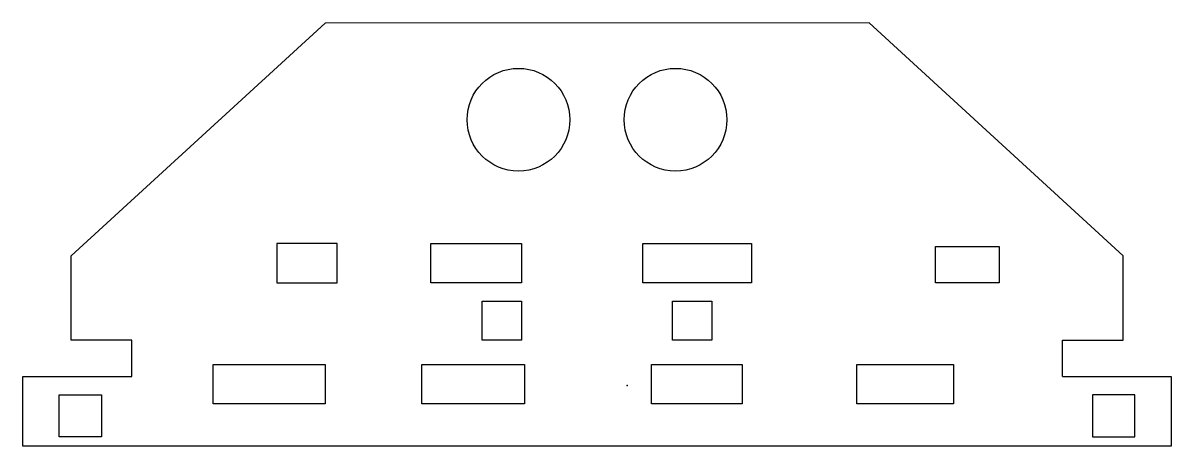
# Model space of a CAD drawing. Header units: centimetres. Extents: x -10 to 9, y -1 to 6.
import ezdxf

# ---------------------------------------------------------------- set-up
doc = ezdxf.new("R2010")
doc.units = ezdxf.units.CM
doc.header["$MEASUREMENT"] = 0
for name, color, linetype in [('part5 v2_Sketch1', 7, 'Continuous'), ('part5 v2_Sketch2', 7, 'Continuous'), ('part5 v2_Sketch3', 7, 'Continuous'), ('part5 v2_Sketch4', 7, 'Continuous'), ('part5 v2_Sketch5', 7, 'Continuous'), ('part5 v2_Sketch6', 7, 'Continuous'), ('part5 v2_Sketch7', 7, 'Continuous'), ('part5 v2_Sketch8', 7, 'Continuous')]:
    doc.layers.add(name, color=color, linetype=linetype)

msp = doc.modelspace()

# ---------------------------------------------------------------- linework, layer by layer
at = {"layer": 'part5 v2_Sketch1'}
for p, q in [((-9.2, 2.149), (-4.997, 5.999)), ((4.004, 6.001), (-4.997, 5.999)), ((8.206, 2.149), (4.004, 6.001)), ((-9.2, 0.752), (-9.2, 2.149)), ((8.206, 0.752), (8.206, 2.149)), ((-8.2, 0.752), (-9.2, 0.752)), ((-8.2, 0.152), (-8.2, 0.752)), ((7.206, 0.752), (8.206, 0.752)), ((7.206, 0.152), (7.206, 0.752)), ((-10, 0.152), (-8.2, 0.152)), ((-10, -1), (-10, 0.152)), ((7.206, 0.152), (9, 0.152)), ((9, 0.152), (9, -1)), ((-9.4, -0.15), (-8.7, -0.15)), ((-9.4, -0.85), (-9.4, -0.15)), ((-8.7, -0.15), (-8.7, -0.85)), ((-8.7, -0.85), (-9.4, -0.85)), ((9, -1), (-10, -1))]:
    msp.add_line(p, q, dxfattribs=at)
msp.add_point((0, 0), dxfattribs=at)
at = {"layer": 'part5 v2_Sketch2'}
for p, q in [((-3.4, -0.3), (-3.4, 0.352)), ((-3.4, 0.352), (-1.7, 0.352)), ((-1.7, 0.352), (-1.7, -0.3)), ((0.4, -0.3), (0.4, 0.351)), ((0.4, 0.351), (1.9, 0.351)), ((1.9, 0.351), (1.9, -0.3)), ((3.8, -0.3), (3.8, 0.35)), ((3.8, 0.35), (5.4, 0.35)), ((5.4, 0.35), (5.4, -0.3)), ((8.4, -0.15), (7.7, -0.15)), ((7.7, -0.15), (7.7, -0.85)), ((8.4, -0.85), (8.4, -0.15)), ((-1.7, -0.3), (-3.4, -0.3)), ((1.9, -0.3), (0.4, -0.3)), ((5.4, -0.3), (3.8, -0.3)), ((7.7, -0.85), (8.4, -0.85))]:
    msp.add_line(p, q, dxfattribs=at)
msp.add_point((0, 0), dxfattribs=at)
at = {"layer": 'part5 v2_Sketch3'}
for p, q in [((-6.854, -0.3), (-6.854, 0.35)), ((-6.854, 0.35), (-5, 0.35)), ((-5, 0.35), (-5, -0.3)), ((-5, -0.3), (-6.854, -0.3))]:
    msp.add_line(p, q, dxfattribs=at)
msp.add_point((0, 0), dxfattribs=at)
at = {"layer": 'part5 v2_Sketch4'}
for p, q in [((-5.8, 2.35), (-5.8, 1.7)), ((-4.8, 2.35), (-5.8, 2.35)), ((-4.8, 1.7), (-4.8, 2.35)), ((-5.8, 1.7), (-4.8, 1.7))]:
    msp.add_line(p, q, dxfattribs=at)
msp.add_point((0, 0), dxfattribs=at)
at = {"layer": 'part5 v2_Sketch5'}
for p, q in [((5.1, 1.702), (5.1, 2.3)), ((5.1, 2.3), (6.156, 2.3)), ((6.156, 2.3), (6.156, 1.702)), ((6.156, 1.702), (5.1, 1.702))]:
    msp.add_line(p, q, dxfattribs=at)
msp.add_point((0, 0), dxfattribs=at)
at = {"layer": 'part5 v2_Sketch6'}
for p, q in [((-3.25, 2.35), (-1.75, 2.35)), ((-3.25, 1.7), (-3.25, 2.35)), ((-1.75, 2.35), (-1.75, 1.7)), ((-1.75, 1.7), (-3.25, 1.7))]:
    msp.add_line(p, q, dxfattribs=at)
msp.add_point((0, 0), dxfattribs=at)
at = {"layer": 'part5 v2_Sketch7'}
for p, q in [((0.256, 1.7), (0.256, 2.35)), ((0.256, 2.35), (2.056, 2.35)), ((2.056, 2.35), (2.056, 1.7)), ((2.056, 1.7), (0.256, 1.7))]:
    msp.add_line(p, q, dxfattribs=at)
msp.add_point((0, 0), dxfattribs=at)
at = {"layer": 'part5 v2_Sketch8'}
for p, q in [((-2.4, 0.75), (-2.4, 1.4)), ((-2.4, 0.75), (-2.4, 1.4)), ((-2.4, 1.4), (-1.75, 1.4)), ((-2.4, 1.4), (-1.75, 1.4)), ((-1.75, 1.4), (-1.75, 0.75)), ((-1.75, 1.4), (-1.75, 0.75)), ((0.75, 1.4), (1.4, 1.4)), ((0.75, 0.75), (0.75, 1.4)), ((1.4, 1.4), (1.4, 0.75)), ((-1.75, 0.75), (-2.4, 0.75)), ((-1.75, 0.75), (-2.4, 0.75)), ((1.4, 0.75), (0.75, 0.75))]:
    msp.add_line(p, q, dxfattribs=at)
for centre in [(-1.8, 4.4), (0.8, 4.4)]:
    msp.add_circle(centre, 0.85, dxfattribs=at)
msp.add_point((0, 0), dxfattribs=at)

doc.saveas('drawing.dxf')
